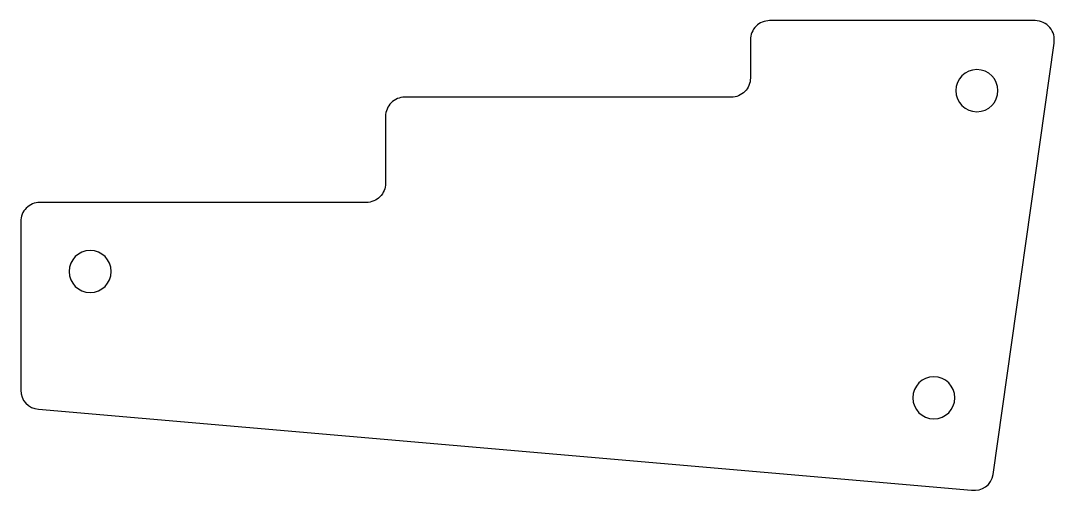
# Model space of a CAD drawing. Header units: millimetres. Extents: x 83.8 to 137.8, y -152.1 to -127.5.
import ezdxf

# ---------------------------------------------------------------- set-up
doc = ezdxf.new("R2010")
doc.units = ezdxf.units.MM
doc.layers.get('0').update_dxf_attribs({"linetype": 'CONTINUOUS'})

msp = doc.modelspace()

# ---------------------------------------------------------------- linework, layer by layer
msp.add_lwpolyline([(121.934, -130.512, -0.414214), (120.934, -131.512), (103.884, -131.512, 0.414214), (102.884, -132.512), (102.884, -136.012, -0.414214), (101.884, -137.012), (84.834, -137.012, 0.414214), (83.834, -138.012), (83.832, -146.819, 0.392457), (84.759, -147.819), (133.484, -152.044, 0.411453), (134.611, -151.229), (137.785, -128.694, 0.468966), (136.802, -127.512), (122.934, -127.512, 0.414214), (121.934, -128.512)], format="xyb", close=True)
at = {"extrusion": (0, 0, -1)}
for centre in [(-133.759, -131.169), (-87.459, -140.619), (-131.509, -147.219)]:
    msp.add_circle(centre, 1.1, dxfattribs=at)

doc.saveas('drawing.dxf')
